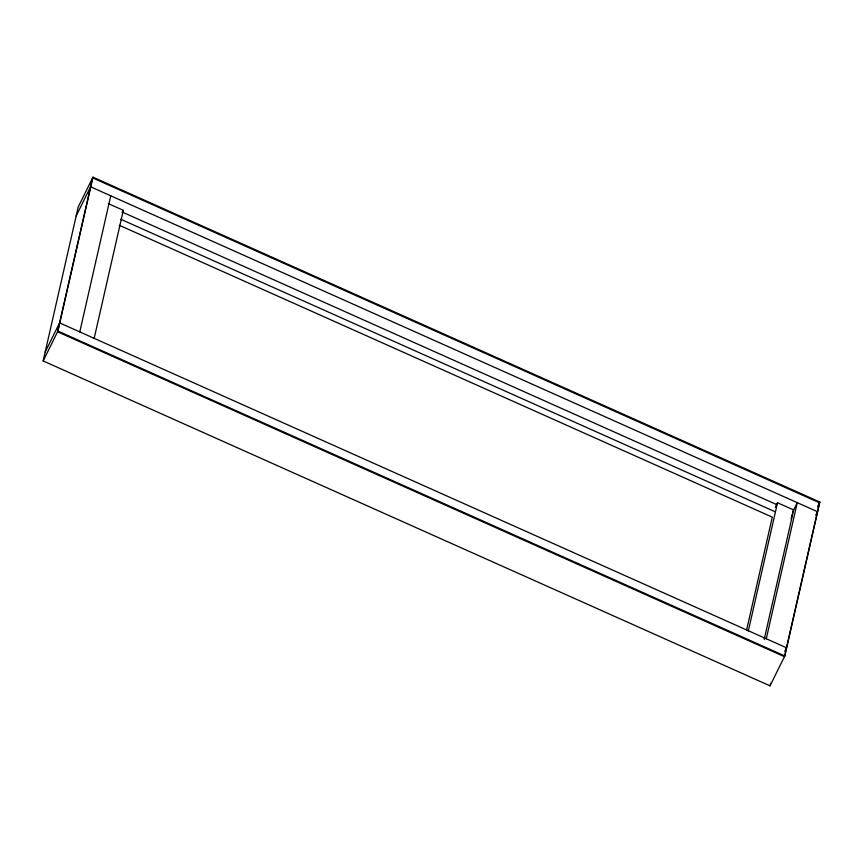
<?xml version="1.0" encoding="UTF-8"?>
<svg xmlns="http://www.w3.org/2000/svg" width="863" height="863" viewBox="0 0 863 863"><rect width="100%" height="100%" fill="white"/><g stroke="black" fill="none" stroke-linecap="round" stroke-linejoin="round"><path stroke-width="1.29" d="M43.15 360.95L78.199 207.044L92.967 177.152L819.85 502.05L784.801 655.956L770.033 685.848L43.15 360.95L57.918 331.058L92.967 177.152M79.784 331.899L110.766 195.815M94.121 338.566L123.323 210.324L108.317 203.625M746.635 629.817L772.288 517.153L119.321 225.286M748.318 630.972L777.52 502.741L793.669 509.957L764.165 639.505M791.144 518.9L792.223 514.154M766.279 638.749L797.272 502.665L792.558 512.201M770.033 685.848L770.627 683.237M76.171 215.955L90.583 186.786L817.466 511.694L815.729 515.189M45.178 352.039L59.59 322.881L786.473 647.779L784.747 651.274M122.212 212.568L123.323 210.324M775.298 507.217L777.52 502.741M817.488 506.84L819.85 502.05M122.266 212.071L776.776 504.628M120.637 219.202L775.147 511.759M57.918 331.058L784.801 655.956M92.611 177.886L57.562 331.78L784.445 656.689L819.494 502.784L92.611 177.886"/></g></svg>
